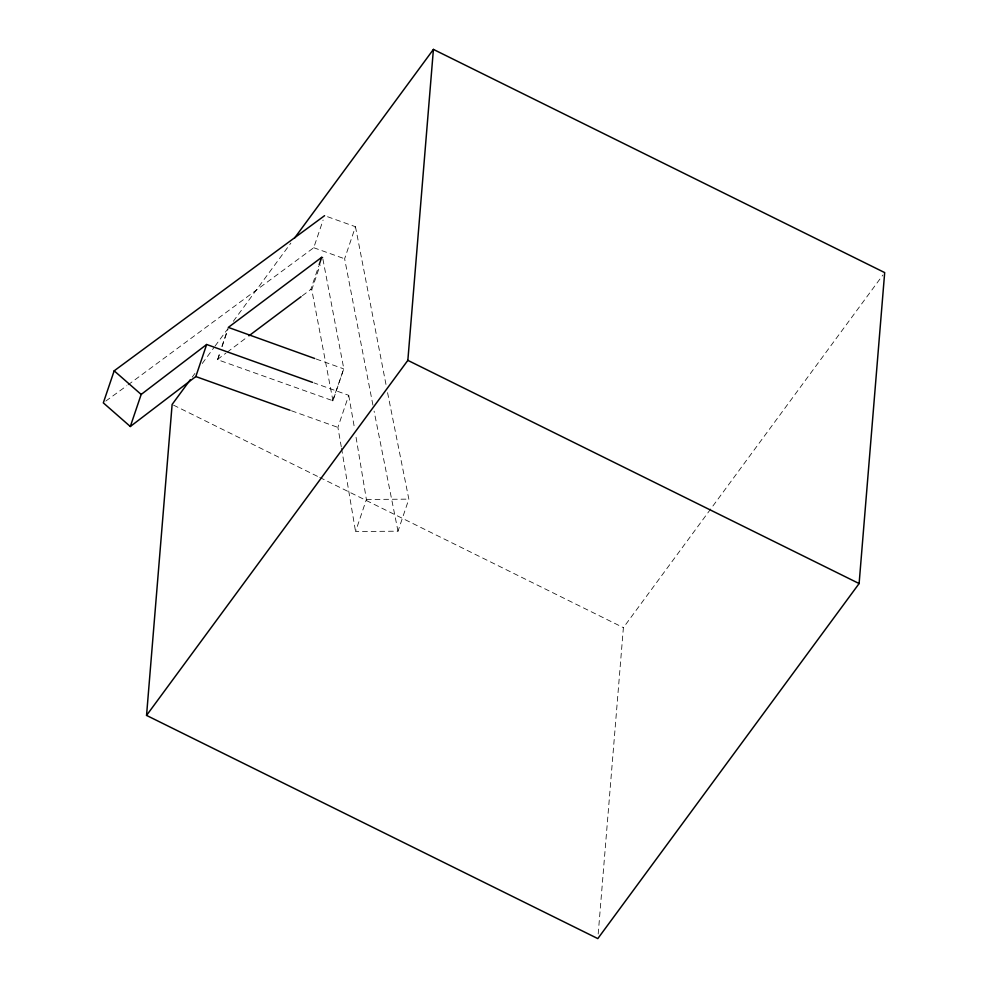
<?xml version="1.0" encoding="UTF-8"?>
<svg xmlns="http://www.w3.org/2000/svg" width="988" height="988" viewBox="0 0 988 988"><rect width="100%" height="100%" fill="white"/><g stroke="black" fill="none" stroke-linecap="round" stroke-linejoin="round"><path stroke-width="0.74" stroke-dasharray="4.94 3.71" d="M598.197 934.006L623.391 627.639L882.852 275.072M322.915 259.165L343.799 368.709L332.956 400.77L217.656 359.718L219.941 352.173M221.917 346.343L228.327 327.399M217.656 359.718L220.114 352.432M222.09 346.603L228.006 329.115M128.02 384.888L313.739 247.729L323.113 220.04M302.316 295.77L310.825 289.398L318.716 266.081M332.956 400.77L311.776 289.731L320.161 264.957M372.921 405.105L344.627 258.782L355.47 226.721L324.583 215.668M332.647 400.856L343.799 368.709M341.292 446.885L337.896 427.384L348.739 395.324L313.937 382.875M387.568 392.656L408.847 499.138L398.003 531.186L355.557 531.532L366.4 499.483L355.816 435.832M192.215 377.132L194.957 373.415M202.268 363.485L214.137 347.344M215.051 346.096L226.931 329.967M233.329 321.273L290.88 243.06M217.484 359.459L225.943 353.099M227.154 352.197L247.692 336.747M105.79 401.079L126.785 385.789M366.4 499.483L408.847 499.138M313.739 247.729L344.627 258.782M310.825 289.398L311.776 289.731M316.185 359.027L343.503 368.796M291.497 410.786L337.896 427.384M173.493 405.129L318.395 476.796M319.779 477.476L623.391 627.639M398.003 531.186L374.094 411.132M355.47 226.721L386.394 386.617M348.739 395.324L354.507 428.323M341.564 448.379L355.557 531.532"/><path stroke-width="1.48" d="M294.535 238.096L433.411 49.4L884.68 272.589L859.115 583.55L597.814 938.6L146.545 715.411L172.122 404.45L190.388 379.614M146.545 715.411L407.846 360.361L433.411 49.4M324.583 215.668L114.176 370.821L103.32 402.869L130.317 426.507L195.809 376.551L206.653 344.491L312.492 382.356M130.317 426.507L141.173 394.447L206.653 344.491M319.21 264.623L321.668 257.337L322.619 257.67M248.902 335.834L301.093 296.684M321.668 257.337L228.327 327.399L314.752 358.508M195.809 376.551L290.04 410.267M407.846 360.361L859.115 583.55M114.176 370.821L141.173 394.447"/></g></svg>
